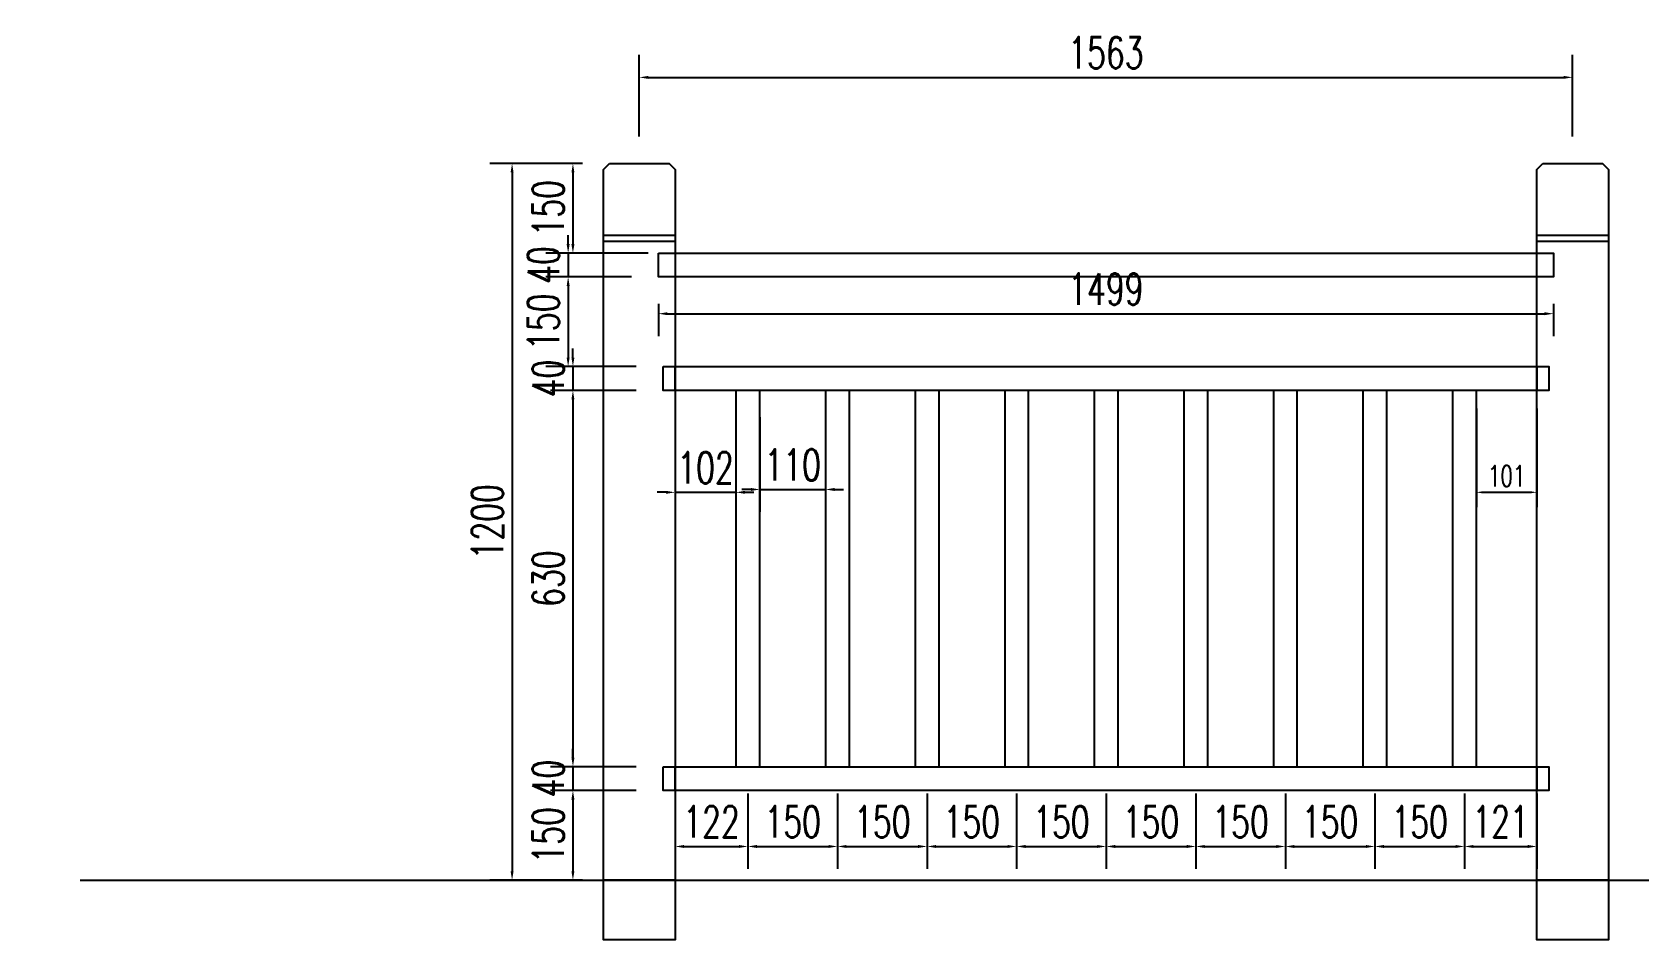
# Model space of a CAD drawing. Header units: millimetres. Extents: x -38645 to 143575, y -84298 to 156976.
# Drawn here: x 106231 to 108922, y -74438 to -72918 of the extents above; entities that cross this region are included whole.
import ezdxf

# ---------------------------------------------------------------- set-up
doc = ezdxf.new("R2010")
doc.units = ezdxf.units.MM
doc.header["$LTSCALE"] = 1000
doc.layers.add('W-PLASTIC_RAILINGS塑木栏杆', color=6, linetype='Continuous')
doc.layers.add('W-STEEL_FRAME钢架', color=3, linetype='Continuous')
doc.styles.add('STANDARD_T3', font='simplex.shx', dxfattribs={"width": 0.7, "bigfont": 'gbcbig.shx'})
doc.dimstyles.new('W&&10', dxfattribs={"dimtxt": 35, "dimasz": 10, "dimexe": 25, "dimexo": 30, "dimgap": 10, "dimtad": 1, "dimdec": 0, "dimzin": 0, "dimdsep": 46, "dimtxsty": 'STANDARD_T3', "dimcen": 0.09, "dimclrd": 1, "dimclre": 1, "dimclrt": 7, "dimazin": 2, "dimtfac": 1, "dimtdec": 0, "dimtix": 1, "dimtmove": 2, "dimatfit": 3, "dimfxl": 100, "dimtolj": 1, "dimtzin": 0, "dimarcsym": 0})
doc.dimstyles.new('W&&15', dxfattribs={"dimtxt": 52.5, "dimasz": 15, "dimexe": 37.5, "dimexo": 45, "dimgap": 15, "dimtad": 1, "dimdec": 0, "dimzin": 0, "dimdsep": 46, "dimtxsty": 'STANDARD_T3', "dimcen": 0.09, "dimclrd": 1, "dimclre": 1, "dimclrt": 7, "dimazin": 2, "dimtfac": 1, "dimtdec": 0, "dimtix": 1, "dimtmove": 2, "dimatfit": 3, "dimfxl": 100, "dimtolj": 1, "dimtzin": 0, "dimarcsym": 0})

# ---------------------------------------------------------------- blocks, each defined once
blk = doc.blocks.new('*D80')
at = {"layer": 'Defpoints', "color": 0, "transparency": 16777216}
for p in [(108810.8, -72993.7), (107247.8, -73137.9), (108810.8, -73137.9)]:
    blk.add_point(p, dxfattribs=at)
at = {"layer": 'W-PLASTIC_RAILINGS塑木栏杆', "color": 1, "lineweight": -2, "transparency": 16777216}
for p, q in [((107247.8, -73092.9), (107247.8, -72956.2)), ((108810.8, -73092.9), (108810.8, -72956.2)), ((107262.8, -72993.7), (108795.8, -72993.7))]:
    blk.add_line(p, q, dxfattribs=at)
at = {"layer": 'W-PLASTIC_RAILINGS塑木栏杆', "color": 1, "transparency": 16777216}
for points in [[(107262.8, -72991.2), (107262.8, -72996.2), (107247.8, -72993.7)], [(108795.8, -72991.2), (108795.8, -72996.2), (108810.8, -72993.7)]]:
    blk.add_solid(points, dxfattribs=at)
at = {"layer": 'W-PLASTIC_RAILINGS塑木栏杆', "color": 7, "transparency": 16777216, "insert": (108029.3, -72952.4), "char_height": 52.5, "attachment_point": 5, "style": 'STANDARD_T3'}
blk.add_mtext('\\A1;1563', dxfattribs=at)
blk = doc.blocks.new('*D81')
at = {"layer": 'Defpoints', "color": 0, "transparency": 16777216}
for p in [(107197.8, -73137.9), (107034.8, -74337.9), (107197.8, -74337.9)]:
    blk.add_point(p, dxfattribs=at)
at = {"layer": 'W-PLASTIC_RAILINGS塑木栏杆', "color": 1, "lineweight": -2, "transparency": 16777216}
for p, q in [((107152.8, -73137.9), (106997.3, -73137.9)), ((107034.8, -73152.9), (107034.8, -74322.9)), ((107152.8, -74337.9), (106997.3, -74337.9))]:
    blk.add_line(p, q, dxfattribs=at)
at = {"layer": 'W-PLASTIC_RAILINGS塑木栏杆', "color": 1, "transparency": 16777216}
for points in [[(107032.3, -73152.9), (107037.3, -73152.9), (107034.8, -73137.9)], [(107032.3, -74322.9), (107037.3, -74322.9), (107034.8, -74337.9)]]:
    blk.add_solid(points, dxfattribs=at)
at = {"layer": 'W-PLASTIC_RAILINGS塑木栏杆', "color": 7, "transparency": 16777216, "insert": (106993.6, -73737.9), "char_height": 52.5, "attachment_point": 5, "rotation": 90, "style": 'STANDARD_T3'}
blk.add_mtext('\\A1;1200', dxfattribs=at)
blk = doc.blocks.new('*U78')
at = {"layer": 'W-PLASTIC_RAILINGS塑木栏杆'}
blk.add_lwpolyline([(20, 315), (-20, 315), (-20, -315), (20, -315)], close=True, dxfattribs=at)
blk = doc.blocks.new('*U79')
at = {"layer": 'W-PLASTIC_RAILINGS塑木栏杆', "color": 0, "linetype": 'ByBlock', "lineweight": -2, "transparency": 16777216}
for p in [(0, 0), (150, 0), (300, 0), (450, 0), (600, 0), (750, 0), (900, 0), (1050, 0), (1200, 0)]:
    blk.add_blockref('*U78', p, dxfattribs=at)
blk = doc.blocks.new('*D82')
at = {"layer": 'Defpoints', "color": 0, "transparency": 16777216}
for p in [(107449.8, -73517.9), (107559.8, -73517.9), (107559.8, -73683.7)]:
    blk.add_point(p, dxfattribs=at)
at = {"layer": 'W-PLASTIC_RAILINGS塑木栏杆', "color": 1, "lineweight": -2, "transparency": 16777216}
for p, q in [((107449.8, -73562.9), (107449.8, -73721.2)), ((107559.8, -73562.9), (107559.8, -73721.2)), ((107434.8, -73683.7), (107419.8, -73683.7)), ((107449.8, -73683.7), (107559.8, -73683.7)), ((107574.8, -73683.7), (107589.8, -73683.7))]:
    blk.add_line(p, q, dxfattribs=at)
at = {"layer": 'W-PLASTIC_RAILINGS塑木栏杆', "color": 1, "transparency": 16777216}
for points in [[(107434.8, -73681.2), (107434.8, -73686.2), (107449.8, -73683.7)], [(107574.8, -73681.2), (107574.8, -73686.2), (107559.8, -73683.7)]]:
    blk.add_solid(points, dxfattribs=at)
at = {"layer": 'W-PLASTIC_RAILINGS塑木栏杆', "color": 7, "transparency": 16777216, "insert": (107504.8, -73642.5), "char_height": 52.5, "attachment_point": 5, "style": 'STANDARD_T3'}
blk.add_mtext('\\A1;110', dxfattribs=at)
blk = doc.blocks.new('*D83')
at = {"layer": 'Defpoints', "color": 0, "transparency": 16777216}
for p in [(107197.8, -73137.9), (107136.7, -73287.9), (107307.8, -73287.9)]:
    blk.add_point(p, dxfattribs=at)
at = {"layer": 'W-PLASTIC_RAILINGS塑木栏杆', "color": 1, "lineweight": -2, "transparency": 16777216}
for p, q in [((107152.8, -73137.9), (107099.2, -73137.9)), ((107136.7, -73152.9), (107136.7, -73272.9)), ((107262.8, -73287.9), (107099.2, -73287.9))]:
    blk.add_line(p, q, dxfattribs=at)
at = {"layer": 'W-PLASTIC_RAILINGS塑木栏杆', "color": 1, "transparency": 16777216}
for points in [[(107134.2, -73152.9), (107139.2, -73152.9), (107136.7, -73137.9)], [(107134.2, -73272.9), (107139.2, -73272.9), (107136.7, -73287.9)]]:
    blk.add_solid(points, dxfattribs=at)
at = {"layer": 'W-PLASTIC_RAILINGS塑木栏杆', "color": 7, "transparency": 16777216, "insert": (107095.4, -73212.9), "char_height": 52.5, "attachment_point": 5, "rotation": 90, "style": 'STANDARD_T3'}
blk.add_mtext('\\A1;150', dxfattribs=at)
blk = doc.blocks.new('*D84')
at = {"layer": 'Defpoints', "color": 0, "transparency": 16777216}
for p in [(107307.8, -73287.9), (107128.7, -73327.9), (107279.8, -73327.9)]:
    blk.add_point(p, dxfattribs=at)
at = {"layer": 'W-PLASTIC_RAILINGS塑木栏杆', "color": 1, "lineweight": -2, "transparency": 16777216}
for p, q in [((107128.7, -73272.9), (107128.7, -73257.9)), ((107262.8, -73287.9), (107091.2, -73287.9)), ((107128.7, -73287.9), (107128.7, -73327.9)), ((107234.8, -73327.9), (107091.2, -73327.9)), ((107128.7, -73342.9), (107128.7, -73357.9))]:
    blk.add_line(p, q, dxfattribs=at)
at = {"layer": 'W-PLASTIC_RAILINGS塑木栏杆', "color": 1, "transparency": 16777216}
for points in [[(107126.2, -73272.9), (107131.2, -73272.9), (107128.7, -73287.9)], [(107126.2, -73342.9), (107131.2, -73342.9), (107128.7, -73327.9)]]:
    blk.add_solid(points, dxfattribs=at)
at = {"layer": 'W-PLASTIC_RAILINGS塑木栏杆', "color": 7, "transparency": 16777216, "insert": (107087.4, -73307.9), "char_height": 52.5, "attachment_point": 5, "rotation": 90, "style": 'STANDARD_T3'}
blk.add_mtext('\\A1;40', dxfattribs=at)
blk = doc.blocks.new('*D85')
at = {"layer": 'Defpoints', "color": 0, "transparency": 16777216}
for p in [(107279.8, -73327.9), (107128.7, -73477.9), (107287.8, -73477.9)]:
    blk.add_point(p, dxfattribs=at)
at = {"layer": 'W-PLASTIC_RAILINGS塑木栏杆', "color": 1, "lineweight": -2, "transparency": 16777216}
for p, q in [((107234.8, -73327.9), (107091.2, -73327.9)), ((107128.7, -73342.9), (107128.7, -73462.9)), ((107242.8, -73477.9), (107091.2, -73477.9))]:
    blk.add_line(p, q, dxfattribs=at)
at = {"layer": 'W-PLASTIC_RAILINGS塑木栏杆', "color": 1, "transparency": 16777216}
for points in [[(107126.2, -73342.9), (107131.2, -73342.9), (107128.7, -73327.9)], [(107126.2, -73462.9), (107131.2, -73462.9), (107128.7, -73477.9)]]:
    blk.add_solid(points, dxfattribs=at)
at = {"layer": 'W-PLASTIC_RAILINGS塑木栏杆', "color": 7, "transparency": 16777216, "insert": (107087.4, -73402.9), "char_height": 52.5, "attachment_point": 5, "rotation": 90, "style": 'STANDARD_T3'}
blk.add_mtext('\\A1;150', dxfattribs=at)
blk = doc.blocks.new('*D86')
at = {"layer": 'Defpoints', "color": 0, "transparency": 16777216}
for p in [(107287.8, -73477.9), (107136.7, -73517.9), (107287.8, -73517.9)]:
    blk.add_point(p, dxfattribs=at)
at = {"layer": 'W-PLASTIC_RAILINGS塑木栏杆', "color": 1, "lineweight": -2, "transparency": 16777216}
for p, q in [((107136.7, -73462.9), (107136.7, -73447.9)), ((107242.8, -73477.9), (107099.2, -73477.9)), ((107136.7, -73477.9), (107136.7, -73517.9)), ((107242.8, -73517.9), (107099.2, -73517.9)), ((107136.7, -73532.9), (107136.7, -73547.9))]:
    blk.add_line(p, q, dxfattribs=at)
at = {"layer": 'W-PLASTIC_RAILINGS塑木栏杆', "color": 1, "transparency": 16777216}
for points in [[(107134.2, -73462.9), (107139.2, -73462.9), (107136.7, -73477.9)], [(107134.2, -73532.9), (107139.2, -73532.9), (107136.7, -73517.9)]]:
    blk.add_solid(points, dxfattribs=at)
at = {"layer": 'W-PLASTIC_RAILINGS塑木栏杆', "color": 7, "transparency": 16777216, "insert": (107095.4, -73497.9), "char_height": 52.5, "attachment_point": 5, "rotation": 90, "style": 'STANDARD_T3'}
blk.add_mtext('\\A1;40', dxfattribs=at)
blk = doc.blocks.new('*D87')
at = {"layer": 'Defpoints', "color": 0, "transparency": 16777216}
for p in [(107287.8, -73517.9), (107136.7, -74147.9), (107287.8, -74147.9)]:
    blk.add_point(p, dxfattribs=at)
at = {"layer": 'W-PLASTIC_RAILINGS塑木栏杆', "color": 1, "lineweight": -2, "transparency": 16777216}
for p, q in [((107242.8, -73517.9), (107099.2, -73517.9)), ((107136.7, -73532.9), (107136.7, -74132.9)), ((107242.8, -74147.9), (107099.2, -74147.9))]:
    blk.add_line(p, q, dxfattribs=at)
at = {"layer": 'W-PLASTIC_RAILINGS塑木栏杆', "color": 1, "transparency": 16777216}
for points in [[(107134.2, -73532.9), (107139.2, -73532.9), (107136.7, -73517.9)], [(107134.2, -74132.9), (107139.2, -74132.9), (107136.7, -74147.9)]]:
    blk.add_solid(points, dxfattribs=at)
at = {"layer": 'W-PLASTIC_RAILINGS塑木栏杆', "color": 7, "transparency": 16777216, "insert": (107095.4, -73832.9), "char_height": 52.5, "attachment_point": 5, "rotation": 90, "style": 'STANDARD_T3'}
blk.add_mtext('\\A1;630', dxfattribs=at)
blk = doc.blocks.new('*D88')
at = {"layer": 'Defpoints', "color": 0, "transparency": 16777216}
for p in [(107287.8, -74147.9), (107136.7, -74187.9), (107287.8, -74187.9)]:
    blk.add_point(p, dxfattribs=at)
at = {"layer": 'W-PLASTIC_RAILINGS塑木栏杆', "color": 1, "lineweight": -2, "transparency": 16777216}
for p, q in [((107136.7, -74132.9), (107136.7, -74117.9)), ((107242.8, -74147.9), (107099.2, -74147.9)), ((107136.7, -74147.9), (107136.7, -74187.9)), ((107242.8, -74187.9), (107099.2, -74187.9)), ((107136.7, -74202.9), (107136.7, -74217.9))]:
    blk.add_line(p, q, dxfattribs=at)
at = {"layer": 'W-PLASTIC_RAILINGS塑木栏杆', "color": 1, "transparency": 16777216}
for points in [[(107134.2, -74132.9), (107139.2, -74132.9), (107136.7, -74147.9)], [(107134.2, -74202.9), (107139.2, -74202.9), (107136.7, -74187.9)]]:
    blk.add_solid(points, dxfattribs=at)
at = {"layer": 'W-PLASTIC_RAILINGS塑木栏杆', "color": 7, "transparency": 16777216, "insert": (107095.4, -74167.9), "char_height": 52.5, "attachment_point": 5, "rotation": 90, "style": 'STANDARD_T3'}
blk.add_mtext('\\A1;40', dxfattribs=at)
blk = doc.blocks.new('*D89')
at = {"layer": 'Defpoints', "color": 0, "transparency": 16777216}
for p in [(107287.8, -74187.9), (107136.7, -74337.9), (107197.8, -74337.9)]:
    blk.add_point(p, dxfattribs=at)
at = {"layer": 'W-PLASTIC_RAILINGS塑木栏杆', "color": 1, "lineweight": -2, "transparency": 16777216}
for p, q in [((107242.8, -74187.9), (107099.2, -74187.9)), ((107136.7, -74202.9), (107136.7, -74322.9)), ((107152.8, -74337.9), (107099.2, -74337.9))]:
    blk.add_line(p, q, dxfattribs=at)
at = {"layer": 'W-PLASTIC_RAILINGS塑木栏杆', "color": 1, "transparency": 16777216}
for points in [[(107134.2, -74202.9), (107139.2, -74202.9), (107136.7, -74187.9)], [(107134.2, -74322.9), (107139.2, -74322.9), (107136.7, -74337.9)]]:
    blk.add_solid(points, dxfattribs=at)
at = {"layer": 'W-PLASTIC_RAILINGS塑木栏杆', "color": 7, "transparency": 16777216, "insert": (107095.4, -74262.9), "char_height": 52.5, "attachment_point": 5, "rotation": 90, "style": 'STANDARD_T3'}
blk.add_mtext('\\A1;150', dxfattribs=at)
blk = doc.blocks.new('*D90')
at = {"layer": 'Defpoints', "color": 0, "transparency": 16777216}
for p in [(107279.8, -73327.9), (108778.8, -73327.9), (108778.8, -73389.4)]:
    blk.add_point(p, dxfattribs=at)
at = {"layer": 'W-PLASTIC_RAILINGS塑木栏杆', "color": 1, "lineweight": -2, "transparency": 16777216}
for p, q in [((107279.8, -73372.9), (107279.8, -73426.9)), ((108778.8, -73372.9), (108778.8, -73426.9)), ((107294.8, -73389.4), (108763.8, -73389.4))]:
    blk.add_line(p, q, dxfattribs=at)
at = {"layer": 'W-PLASTIC_RAILINGS塑木栏杆', "color": 1, "transparency": 16777216}
for points in [[(107294.8, -73386.9), (107294.8, -73391.9), (107279.8, -73389.4)], [(108763.8, -73386.9), (108763.8, -73391.9), (108778.8, -73389.4)]]:
    blk.add_solid(points, dxfattribs=at)
at = {"layer": 'W-PLASTIC_RAILINGS塑木栏杆', "color": 7, "transparency": 16777216, "insert": (108029.3, -73348.1), "char_height": 52.5, "attachment_point": 5, "style": 'STANDARD_T3'}
blk.add_mtext('\\A1;1499', dxfattribs=at)
blk = doc.blocks.new('*D98')
at = {"layer": 'Defpoints', "color": 0, "transparency": 16777216}
for p in [(107307.8, -73517.9), (107409.8, -73517.9), (107409.8, -73688.5)]:
    blk.add_point(p, dxfattribs=at)
at = {"layer": 'W-PLASTIC_RAILINGS塑木栏杆', "color": 1, "lineweight": -2, "transparency": 16777216}
for p, q in [((107307.8, -73562.9), (107307.8, -73726)), ((107409.8, -73562.9), (107409.8, -73726)), ((107292.8, -73688.5), (107277.8, -73688.5)), ((107307.8, -73688.5), (107409.8, -73688.5)), ((107424.8, -73688.5), (107439.8, -73688.5))]:
    blk.add_line(p, q, dxfattribs=at)
at = {"layer": 'W-PLASTIC_RAILINGS塑木栏杆', "color": 1, "transparency": 16777216}
for points in [[(107292.8, -73686), (107292.8, -73691), (107307.8, -73688.5)], [(107424.8, -73686), (107424.8, -73691), (107409.8, -73688.5)]]:
    blk.add_solid(points, dxfattribs=at)
at = {"layer": 'W-PLASTIC_RAILINGS塑木栏杆', "color": 7, "transparency": 16777216, "insert": (107358.8, -73647.3), "char_height": 52.5, "attachment_point": 5, "style": 'STANDARD_T3'}
blk.add_mtext('\\A1;102', dxfattribs=at)
blk = doc.blocks.new('*D99')
at = {"layer": 'Defpoints', "color": 0, "transparency": 16777216}
for p in [(108649.8, -73517.9), (108750.8, -73517.9), (108750.8, -73688.5)]:
    blk.add_point(p, dxfattribs=at)
at = {"layer": 'W-PLASTIC_RAILINGS塑木栏杆', "color": 1, "lineweight": -2, "transparency": 16777216}
for p, q in [((108649.8, -73547.9), (108649.8, -73713.5)), ((108750.8, -73547.9), (108750.8, -73713.5)), ((108659.8, -73688.5), (108740.8, -73688.5))]:
    blk.add_line(p, q, dxfattribs=at)
at = {"layer": 'W-PLASTIC_RAILINGS塑木栏杆', "color": 1, "transparency": 16777216}
for points in [[(108659.8, -73686.8), (108659.8, -73690.2), (108649.8, -73688.5)], [(108740.8, -73686.8), (108740.8, -73690.2), (108750.8, -73688.5)]]:
    blk.add_solid(points, dxfattribs=at)
at = {"layer": 'W-PLASTIC_RAILINGS塑木栏杆', "color": 7, "transparency": 16777216, "insert": (108700.3, -73661), "char_height": 35, "attachment_point": 5, "style": 'STANDARD_T3'}
blk.add_mtext('\\A1;101', dxfattribs=at)
blk = doc.blocks.new('*D253')
at = {"layer": 'Defpoints', "color": 0, "transparency": 16777216}
for p in [(107307.8, -74147.9), (107429.8, -74147.9), (107429.8, -74281.5)]:
    blk.add_point(p, dxfattribs=at)
at = {"layer": 'W-STEEL_FRAME钢架', "color": 1, "lineweight": -2, "transparency": 16777216}
for p, q in [((107307.8, -74192.9), (107307.8, -74319)), ((107429.8, -74192.9), (107429.8, -74319)), ((107322.8, -74281.5), (107414.8, -74281.5))]:
    blk.add_line(p, q, dxfattribs=at)
at = {"layer": 'W-STEEL_FRAME钢架', "color": 1, "transparency": 16777216}
for points in [[(107322.8, -74279), (107322.8, -74284), (107307.8, -74281.5)], [(107414.8, -74279), (107414.8, -74284), (107429.8, -74281.5)]]:
    blk.add_solid(points, dxfattribs=at)
at = {"layer": 'W-STEEL_FRAME钢架', "color": 7, "transparency": 16777216, "insert": (107368.8, -74240.2), "char_height": 52.5, "attachment_point": 5, "style": 'STANDARD_T3'}
blk.add_mtext('\\A1;122', dxfattribs=at)
blk = doc.blocks.new('*D254')
at = {"layer": 'Defpoints', "color": 0, "transparency": 16777216}
for p in [(107429.8, -74147.9), (107579.8, -74147.9), (107579.8, -74281.5)]:
    blk.add_point(p, dxfattribs=at)
at = {"layer": 'W-STEEL_FRAME钢架', "color": 1, "lineweight": -2, "transparency": 16777216}
for p, q in [((107429.8, -74192.9), (107429.8, -74319)), ((107579.8, -74192.9), (107579.8, -74319)), ((107444.8, -74281.5), (107564.8, -74281.5))]:
    blk.add_line(p, q, dxfattribs=at)
at = {"layer": 'W-STEEL_FRAME钢架', "color": 1, "transparency": 16777216}
for points in [[(107444.8, -74279), (107444.8, -74284), (107429.8, -74281.5)], [(107564.8, -74279), (107564.8, -74284), (107579.8, -74281.5)]]:
    blk.add_solid(points, dxfattribs=at)
at = {"layer": 'W-STEEL_FRAME钢架', "color": 7, "transparency": 16777216, "insert": (107504.8, -74240.2), "char_height": 52.5, "attachment_point": 5, "style": 'STANDARD_T3'}
blk.add_mtext('\\A1;150', dxfattribs=at)
blk = doc.blocks.new('*D255')
at = {"layer": 'Defpoints', "color": 0, "transparency": 16777216}
for p in [(107579.8, -74147.9), (107729.8, -74147.9), (107729.8, -74281.5)]:
    blk.add_point(p, dxfattribs=at)
at = {"layer": 'W-STEEL_FRAME钢架', "color": 1, "lineweight": -2, "transparency": 16777216}
for p, q in [((107579.8, -74192.9), (107579.8, -74319)), ((107729.8, -74192.9), (107729.8, -74319)), ((107594.8, -74281.5), (107714.8, -74281.5))]:
    blk.add_line(p, q, dxfattribs=at)
at = {"layer": 'W-STEEL_FRAME钢架', "color": 1, "transparency": 16777216}
for points in [[(107594.8, -74279), (107594.8, -74284), (107579.8, -74281.5)], [(107714.8, -74279), (107714.8, -74284), (107729.8, -74281.5)]]:
    blk.add_solid(points, dxfattribs=at)
at = {"layer": 'W-STEEL_FRAME钢架', "color": 7, "transparency": 16777216, "insert": (107654.8, -74240.2), "char_height": 52.5, "attachment_point": 5, "style": 'STANDARD_T3'}
blk.add_mtext('\\A1;150', dxfattribs=at)
blk = doc.blocks.new('*D256')
at = {"layer": 'Defpoints', "color": 0, "transparency": 16777216}
for p in [(107729.8, -74147.9), (107879.8, -74147.9), (107879.8, -74281.5)]:
    blk.add_point(p, dxfattribs=at)
at = {"layer": 'W-STEEL_FRAME钢架', "color": 1, "lineweight": -2, "transparency": 16777216}
for p, q in [((107729.8, -74192.9), (107729.8, -74319)), ((107879.8, -74192.9), (107879.8, -74319)), ((107744.8, -74281.5), (107864.8, -74281.5))]:
    blk.add_line(p, q, dxfattribs=at)
at = {"layer": 'W-STEEL_FRAME钢架', "color": 1, "transparency": 16777216}
for points in [[(107744.8, -74279), (107744.8, -74284), (107729.8, -74281.5)], [(107864.8, -74279), (107864.8, -74284), (107879.8, -74281.5)]]:
    blk.add_solid(points, dxfattribs=at)
at = {"layer": 'W-STEEL_FRAME钢架', "color": 7, "transparency": 16777216, "insert": (107804.8, -74240.2), "char_height": 52.5, "attachment_point": 5, "style": 'STANDARD_T3'}
blk.add_mtext('\\A1;150', dxfattribs=at)
blk = doc.blocks.new('*D257')
at = {"layer": 'Defpoints', "color": 0, "transparency": 16777216}
for p in [(107879.8, -74147.9), (108029.8, -74147.9), (108029.8, -74281.5)]:
    blk.add_point(p, dxfattribs=at)
at = {"layer": 'W-STEEL_FRAME钢架', "color": 1, "lineweight": -2, "transparency": 16777216}
for p, q in [((107879.8, -74192.9), (107879.8, -74319)), ((108029.8, -74192.9), (108029.8, -74319)), ((107894.8, -74281.5), (108014.8, -74281.5))]:
    blk.add_line(p, q, dxfattribs=at)
at = {"layer": 'W-STEEL_FRAME钢架', "color": 1, "transparency": 16777216}
for points in [[(107894.8, -74279), (107894.8, -74284), (107879.8, -74281.5)], [(108014.8, -74279), (108014.8, -74284), (108029.8, -74281.5)]]:
    blk.add_solid(points, dxfattribs=at)
at = {"layer": 'W-STEEL_FRAME钢架', "color": 7, "transparency": 16777216, "insert": (107954.8, -74240.2), "char_height": 52.5, "attachment_point": 5, "style": 'STANDARD_T3'}
blk.add_mtext('\\A1;150', dxfattribs=at)
blk = doc.blocks.new('*D258')
at = {"layer": 'Defpoints', "color": 0, "transparency": 16777216}
for p in [(108029.8, -74147.9), (108179.8, -74147.9), (108179.8, -74281.5)]:
    blk.add_point(p, dxfattribs=at)
at = {"layer": 'W-STEEL_FRAME钢架', "color": 1, "lineweight": -2, "transparency": 16777216}
for p, q in [((108029.8, -74192.9), (108029.8, -74319)), ((108179.8, -74192.9), (108179.8, -74319)), ((108044.8, -74281.5), (108164.8, -74281.5))]:
    blk.add_line(p, q, dxfattribs=at)
at = {"layer": 'W-STEEL_FRAME钢架', "color": 1, "transparency": 16777216}
for points in [[(108044.8, -74279), (108044.8, -74284), (108029.8, -74281.5)], [(108164.8, -74279), (108164.8, -74284), (108179.8, -74281.5)]]:
    blk.add_solid(points, dxfattribs=at)
at = {"layer": 'W-STEEL_FRAME钢架', "color": 7, "transparency": 16777216, "insert": (108104.8, -74240.2), "char_height": 52.5, "attachment_point": 5, "style": 'STANDARD_T3'}
blk.add_mtext('\\A1;150', dxfattribs=at)
blk = doc.blocks.new('*D259')
at = {"layer": 'Defpoints', "color": 0, "transparency": 16777216}
for p in [(108179.8, -74147.9), (108329.8, -74147.9), (108329.8, -74281.5)]:
    blk.add_point(p, dxfattribs=at)
at = {"layer": 'W-STEEL_FRAME钢架', "color": 1, "lineweight": -2, "transparency": 16777216}
for p, q in [((108179.8, -74192.9), (108179.8, -74319)), ((108329.8, -74192.9), (108329.8, -74319)), ((108194.8, -74281.5), (108314.8, -74281.5))]:
    blk.add_line(p, q, dxfattribs=at)
at = {"layer": 'W-STEEL_FRAME钢架', "color": 1, "transparency": 16777216}
for points in [[(108194.8, -74279), (108194.8, -74284), (108179.8, -74281.5)], [(108314.8, -74279), (108314.8, -74284), (108329.8, -74281.5)]]:
    blk.add_solid(points, dxfattribs=at)
at = {"layer": 'W-STEEL_FRAME钢架', "color": 7, "transparency": 16777216, "insert": (108254.8, -74240.2), "char_height": 52.5, "attachment_point": 5, "style": 'STANDARD_T3'}
blk.add_mtext('\\A1;150', dxfattribs=at)
blk = doc.blocks.new('*D260')
at = {"layer": 'Defpoints', "color": 0, "transparency": 16777216}
for p in [(108329.8, -74147.9), (108479.8, -74147.9), (108479.8, -74281.5)]:
    blk.add_point(p, dxfattribs=at)
at = {"layer": 'W-STEEL_FRAME钢架', "color": 1, "lineweight": -2, "transparency": 16777216}
for p, q in [((108329.8, -74192.9), (108329.8, -74319)), ((108479.8, -74192.9), (108479.8, -74319)), ((108344.8, -74281.5), (108464.8, -74281.5))]:
    blk.add_line(p, q, dxfattribs=at)
at = {"layer": 'W-STEEL_FRAME钢架', "color": 1, "transparency": 16777216}
for points in [[(108344.8, -74279), (108344.8, -74284), (108329.8, -74281.5)], [(108464.8, -74279), (108464.8, -74284), (108479.8, -74281.5)]]:
    blk.add_solid(points, dxfattribs=at)
at = {"layer": 'W-STEEL_FRAME钢架', "color": 7, "transparency": 16777216, "insert": (108404.8, -74240.2), "char_height": 52.5, "attachment_point": 5, "style": 'STANDARD_T3'}
blk.add_mtext('\\A1;150', dxfattribs=at)
blk = doc.blocks.new('*D261')
at = {"layer": 'Defpoints', "color": 0, "transparency": 16777216}
for p in [(108479.8, -74147.9), (108629.8, -74147.9), (108629.8, -74281.5)]:
    blk.add_point(p, dxfattribs=at)
at = {"layer": 'W-STEEL_FRAME钢架', "color": 1, "lineweight": -2, "transparency": 16777216}
for p, q in [((108479.8, -74192.9), (108479.8, -74319)), ((108629.8, -74192.9), (108629.8, -74319)), ((108494.8, -74281.5), (108614.8, -74281.5))]:
    blk.add_line(p, q, dxfattribs=at)
at = {"layer": 'W-STEEL_FRAME钢架', "color": 1, "transparency": 16777216}
for points in [[(108494.8, -74279), (108494.8, -74284), (108479.8, -74281.5)], [(108614.8, -74279), (108614.8, -74284), (108629.8, -74281.5)]]:
    blk.add_solid(points, dxfattribs=at)
at = {"layer": 'W-STEEL_FRAME钢架', "color": 7, "transparency": 16777216, "insert": (108554.8, -74240.2), "char_height": 52.5, "attachment_point": 5, "style": 'STANDARD_T3'}
blk.add_mtext('\\A1;150', dxfattribs=at)
blk = doc.blocks.new('*D262')
at = {"layer": 'Defpoints', "color": 0, "transparency": 16777216}
for p in [(108629.8, -74147.9), (108750.8, -74147.9), (108750.8, -74281.5)]:
    blk.add_point(p, dxfattribs=at)
at = {"layer": 'W-STEEL_FRAME钢架', "color": 1, "lineweight": -2, "transparency": 16777216}
for p, q in [((108629.8, -74192.9), (108629.8, -74319)), ((108750.8, -74192.9), (108750.8, -74319)), ((108644.8, -74281.5), (108735.8, -74281.5))]:
    blk.add_line(p, q, dxfattribs=at)
at = {"layer": 'W-STEEL_FRAME钢架', "color": 1, "transparency": 16777216}
for points in [[(108644.8, -74279), (108644.8, -74284), (108629.8, -74281.5)], [(108735.8, -74279), (108735.8, -74284), (108750.8, -74281.5)]]:
    blk.add_solid(points, dxfattribs=at)
at = {"layer": 'W-STEEL_FRAME钢架', "color": 7, "transparency": 16777216, "insert": (108690.3, -74240.2), "char_height": 52.5, "attachment_point": 5, "style": 'STANDARD_T3'}
blk.add_mtext('\\A1;121', dxfattribs=at)
blk = doc.blocks.new('*D526')
at = {"layer": 'Defpoints', "color": 0, "transparency": 16777216}
for p in [(116529.2, -73232.3), (116629.2, -73232.3), (116629.2, -73342.9), (104150.2, -74147.9), (104256.5, -74147.9), (104150.2, -74231.1)]:
    blk.add_point(p, dxfattribs=at)
at = {"layer": 'W-STEEL_FRAME钢架', "color": 1, "lineweight": -2, "transparency": 16777216}
for p, q in [((116529.2, -73262.3), (116529.2, -73367.9)), ((116629.2, -73262.3), (116629.2, -73367.9)), ((116539.2, -73342.9), (116619.2, -73342.9)), ((104150.2, -74177.9), (104150.2, -74256.1)), ((104256.5, -74177.9), (104256.5, -74256.1)), ((104246.5, -74231.1), (104160.2, -74231.1))]:
    blk.add_line(p, q, dxfattribs=at)
at = {"layer": 'W-STEEL_FRAME钢架', "color": 1, "transparency": 16777216}
for points in [[(116539.2, -73341.2), (116539.2, -73344.5), (116529.2, -73342.9)], [(116619.2, -73341.2), (116619.2, -73344.5), (116629.2, -73342.9)], [(104160.2, -74229.4), (104160.2, -74232.7), (104150.2, -74231.1)], [(104246.5, -74229.4), (104246.5, -74232.7), (104256.5, -74231.1)]]:
    blk.add_solid(points, dxfattribs=at)
at = {"layer": 'W-STEEL_FRAME钢架', "color": 7, "transparency": 16777216, "char_height": 35, "attachment_point": 5, "style": 'STANDARD_T3'}
for s, insert in [('\\A1;100', (116579.2, -73315.4)), ('\\A1;106', (104203.3, -74203.6))]:
    blk.add_mtext(s, dxfattribs=dict(at, insert=insert))

msp = doc.modelspace()

# ---------------------------------------------------------------- linework, layer by layer
at = {"layer": 'W-PLASTIC_RAILINGS塑木栏杆'}
for p, q in [((107187.8, -73257.9), (107307.8, -73257.9)), ((107187.8, -73267.9), (107307.8, -73267.9)), ((108750.8, -73257.9), (108870.8, -73257.9)), ((108750.8, -73267.9), (108870.8, -73267.9)), ((106311.7, -74337.9), (112982, -74337.9))]:
    msp.add_line(p, q, dxfattribs=at)
for points in [[(107197.8, -73137.9), (107297.8, -73137.9), (107307.8, -73147.9), (107307.8, -74337.9), (107187.8, -74337.9), (107187.8, -73147.9)], [(108760.8, -73137.9), (108860.8, -73137.9), (108870.8, -73147.9), (108870.8, -74337.9), (108750.8, -74337.9), (108750.8, -73147.9)], [(107279.8, -73287.9), (108778.8, -73287.9), (108778.8, -73327.9), (107279.8, -73327.9)], [(107287.8, -73477.9), (108770.8, -73477.9), (108770.8, -73517.9), (107287.8, -73517.9)], [(107307.8, -73477.9), (108750.8, -73477.9), (108750.8, -73517.9), (107307.8, -73517.9)], [(107287.8, -74147.9), (108770.8, -74147.9), (108770.8, -74187.9), (107287.8, -74187.9)], [(107307.8, -74147.9), (108750.8, -74147.9), (108750.8, -74187.9), (107307.8, -74187.9)]]:
    msp.add_lwpolyline(points, close=True, dxfattribs=at)
at = {"layer": 'W-STEEL_FRAME钢架'}
for points in [[(107187.8, -74337.9), (107307.8, -74337.9), (107307.8, -74437.9), (107187.8, -74437.9)], [(108750.8, -74337.9), (108870.8, -74337.9), (108870.8, -74437.9), (108750.8, -74437.9)]]:
    msp.add_lwpolyline(points, close=True, dxfattribs=at)

# ---------------------------------------------------------------- block references
at = {"layer": 'W-PLASTIC_RAILINGS塑木栏杆'}
msp.add_blockref('*U79', (107429.8, -73832.9), dxfattribs=at)

# ---------------------------------------------------------------- dimensions: what is measured, and where the dimension line sits
for base, p1, p2, dimstyle, picture, middle in [((108810.8, -72993.7), (107247.8, -73137.9), (108810.8, -73137.9), 'W&&15', '*D80', (108029.3, -72952.4)), ((108778.8, -73389.4), (107279.8, -73327.9), (108778.8, -73327.9), 'W&&15', '*D90', (108029.3, -73348.1)), ((107409.8, -73688.5), (107307.8, -73517.9), (107409.8, -73517.9), 'W&&15', '*D98', (107358.8, -73647.3)), ((107559.8, -73683.7), (107449.8, -73517.9), (107559.8, -73517.9), 'W&&15', '*D82', (107504.8, -73642.5)), ((108750.8, -73688.5), (108649.8, -73517.9), (108750.8, -73517.9), 'W&&10', '*D99', (108700.3, -73661))]:
    dim = msp.add_linear_dim(base=base, p1=p1, p2=p2, dimstyle=dimstyle, dxfattribs=at)
    dim.commit()
    dim.dimension.update_dxf_attribs({"geometry": picture, "text_midpoint": middle})
for base, p1, p2, picture, middle in [((107034.8, -74337.9), (107197.8, -73137.9), (107197.8, -74337.9), '*D81', (106993.6, -73737.9)), ((107136.7, -73287.9), (107197.8, -73137.9), (107307.8, -73287.9), '*D83', (107095.4, -73212.9)), ((107128.7, -73327.9), (107307.8, -73287.9), (107279.8, -73327.9), '*D84', (107087.4, -73307.9)), ((107128.7, -73477.9), (107279.8, -73327.9), (107287.8, -73477.9), '*D85', (107087.4, -73402.9)), ((107136.7, -73517.9), (107287.8, -73477.9), (107287.8, -73517.9), '*D86', (107095.4, -73497.9)), ((107136.7, -74147.9), (107287.8, -73517.9), (107287.8, -74147.9), '*D87', (107095.4, -73832.9)), ((107136.7, -74187.9), (107287.8, -74147.9), (107287.8, -74187.9), '*D88', (107095.4, -74167.9)), ((107136.7, -74337.9), (107287.8, -74187.9), (107197.8, -74337.9), '*D89', (107095.4, -74262.9))]:
    dim = msp.add_linear_dim(base=base, p1=p1, p2=p2, angle=90, dimstyle='W&&15', dxfattribs=at)
    dim.commit()
    dim.dimension.update_dxf_attribs({"geometry": picture, "text_midpoint": middle})
at = {"layer": 'W-STEEL_FRAME钢架'}
for base, p1, p2, dimstyle, picture, middle in [((104150.2, -74231.1), (104256.5, -74147.9), (104150.2, -74147.9), 'W&&10', '*D526', (104203.3, -74203.6)), ((116629.2, -73342.9), (116529.2, -73232.3), (116629.2, -73232.3), 'W&&10', '*D526', (116579.2, -73315.4)), ((107429.8, -74281.5), (107307.8, -74147.9), (107429.8, -74147.9), 'W&&15', '*D253', (107368.8, -74240.2)), ((107579.8, -74281.5), (107429.8, -74147.9), (107579.8, -74147.9), 'W&&15', '*D254', (107504.8, -74240.2)), ((107729.8, -74281.5), (107579.8, -74147.9), (107729.8, -74147.9), 'W&&15', '*D255', (107654.8, -74240.2)), ((107879.8, -74281.5), (107729.8, -74147.9), (107879.8, -74147.9), 'W&&15', '*D256', (107804.8, -74240.2)), ((108029.8, -74281.5), (107879.8, -74147.9), (108029.8, -74147.9), 'W&&15', '*D257', (107954.8, -74240.2)), ((108179.8, -74281.5), (108029.8, -74147.9), (108179.8, -74147.9), 'W&&15', '*D258', (108104.8, -74240.2)), ((108329.8, -74281.5), (108179.8, -74147.9), (108329.8, -74147.9), 'W&&15', '*D259', (108254.8, -74240.2)), ((108479.8, -74281.5), (108329.8, -74147.9), (108479.8, -74147.9), 'W&&15', '*D260', (108404.8, -74240.2)), ((108629.8, -74281.5), (108479.8, -74147.9), (108629.8, -74147.9), 'W&&15', '*D261', (108554.8, -74240.2)), ((108750.8, -74281.5), (108629.8, -74147.9), (108750.8, -74147.9), 'W&&15', '*D262', (108690.3, -74240.2))]:
    dim = msp.add_linear_dim(base=base, p1=p1, p2=p2, dimstyle=dimstyle, dxfattribs=at)
    dim.commit()
    dim.dimension.update_dxf_attribs({"geometry": picture, "text_midpoint": middle})

doc.saveas('drawing.dxf')
